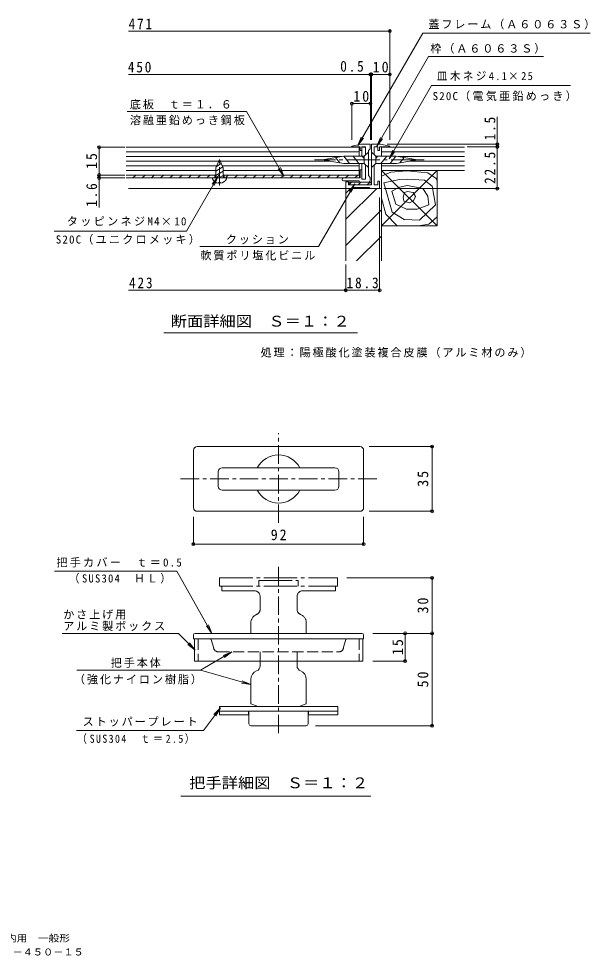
# Model space of a CAD drawing. Units: millimetres, scale not verified. Extents: x -295 to 322, y -273 to 234.
# Drawn here: x 13 to 322, y -273 to 234 of the extents above; entities that cross this region are included whole.
import ezdxf
from ezdxf.enums import TextEntityAlignment as Align

# ---------------------------------------------------------------- set-up
doc = ezdxf.new("R2010")
doc.units = ezdxf.units.MM
doc.header["$LTSCALE"] = 2
doc.header["$PDMODE"] = 32
doc.header["$PDSIZE"] = 1.6
for name, pattern in [('CHAIN1', [8, 5, -1, 1, -1]), ('CHAIN2', [12, 9, -1, 1, -1]), ('DASHED3', [4, 3, -1])]:
    doc.linetypes.add(name, pattern=pattern)
for name, color, linetype, lineweight in [('D-1', 2, 'Continuous', 9), ('D-2', 3, 'Continuous', 9), ('D-4', 7, 'Continuous', 9), ('D-5', 7, 'Continuous', 9), ('D-6', 6, 'Continuous', 5)]:
    doc.layers.add(name, color=color, linetype=linetype, lineweight=lineweight)
doc.layers.add('F-5', color=7, linetype='Continuous')
doc.styles.add('ＭＳ ゴシック', font='')
doc.styles.get('ＭＳ ゴシック').set_extended_font_data('MS Gothic')

msp = doc.modelspace()

# ---------------------------------------------------------------- linework, layer by layer
at = {"layer": 'D-1'}
for p, q in [((209.054, 166.662), (204.054, 166.662)), ((204.054, 166.662), (204.054, 144.662)), ((204.054, 162.262), (206.404, 160.212)), ((207.554, 165.162), (205.554, 165.162)), ((205.554, 165.162), (205.554, 160.954)), ((207.554, 165.162), (207.554, 163.162)), ((214.054, 165.662), (209.054, 166.662)), ((209.554, 164.962), (209.554, 160.212)), ((206.404, 160.212), (217.387, 160.212)), ((206.404, 158.958), (207.367, 160.212)), ((206.404, 160.212), (206.404, 156.112)), ((209.219, 156.112), (212.367, 160.212)), ((214.219, 156.112), (217.367, 160.212)), ((217.387, 160.212), (228.962, 158.162)), ((217.387, 156.112), (228.962, 158.162)), ((219.545, 156.537), (221.752, 159.411)), ((225.294, 157.513), (226.172, 158.656)), ((206.404, 156.112), (204.054, 154.062)), ((205.554, 155.371), (205.554, 144.662)), ((206.404, 156.112), (217.387, 156.112)), ((209.554, 156.112), (209.554, 152.462)), ((72.832, 142.662), (208.554, 142.662)), ((191.754, 146.362), (191.754, 144.662)), ((191.754, 144.662), (204.054, 144.662)), ((191.904, 146.162), (203.904, 146.162)), ((191.904, 146.162), (191.904, 144.662)), ((191.904, 144.689), (193.378, 146.162)), ((193.254, 142.662), (193.754, 143.162)), ((193.754, 143.162), (202.854, 143.162)), ((196.877, 144.662), (198.378, 146.162)), ((201.877, 144.662), (203.377, 146.162)), ((203.354, 142.662), (202.854, 143.162)), ((203.904, 146.162), (203.904, 144.662)), ((205.554, 144.662), (207.554, 144.662)), ((208.554, 146.662), (207.554, 146.662)), ((207.554, 144.662), (207.554, 146.662)), ((208.554, 142.662), (208.554, 146.662))]:
    msp.add_line(p, q, dxfattribs=at)
for points in [[(208.554, 165.162), (208.554, 163.162), (207.554, 163.162)], [(214.054, 165.662), (214.054, 165.162), (208.554, 165.162)], [(191.754, 146.362), (190.254, 146.362), (190.254, 142.662)]]:
    msp.add_lwpolyline(points, dxfattribs=at)
at = {"layer": 'D-2'}
for p, q in [((197.454, 164.962), (71.454, 164.962)), ((197.454, 162.462), (71.454, 162.462)), ((197.954, 165.162), (193.454, 165.162)), ((197.454, 164.962), (197.454, 160.212)), ((197.954, 165.162), (197.954, 163.162)), ((198.954, 163.162), (197.954, 163.162)), ((198.954, 165.162), (198.954, 163.162)), ((200.954, 165.162), (198.954, 165.162)), ((198.954, 160.212), (198.954, 165.012)), ((202.454, 162.262), (200.104, 160.212)), ((200.954, 165.162), (200.954, 160.954)), ((202.454, 163.162), (202.454, 162.262)), ((202.454, 162.262), (202.454, 154.062)), ((187.709, 159.962), (71.454, 159.962)), ((121.551, 157.462), (71.454, 157.462)), ((121.954, 158.362), (119.954, 153.898)), ((121.954, 158.362), (123.954, 153.898)), ((181.499, 157.462), (122.357, 157.462)), ((177.546, 158.162), (189.121, 160.212)), ((189.121, 156.112), (177.546, 158.162)), ((181.214, 157.513), (180.336, 158.656)), ((186.964, 156.537), (184.756, 159.411)), ((200.104, 160.212), (189.121, 160.212)), ((192.29, 156.112), (189.141, 160.212)), ((197.29, 156.112), (194.141, 160.212)), ((200.104, 158.958), (199.141, 160.212)), ((200.104, 160.212), (200.104, 156.112)), ((120.431, 154.962), (71.454, 154.962)), ((119.954, 152.462), (71.454, 152.462)), ((123.767, 154.316), (119.954, 152.115)), ((119.954, 148.362), (119.954, 153.898)), ((122.941, 156.159), (120.278, 154.622)), ((197.454, 154.962), (123.477, 154.962)), ((123.954, 148.362), (123.954, 153.898)), ((197.454, 152.462), (123.954, 152.462)), ((200.104, 156.112), (189.121, 156.112)), ((197.454, 156.112), (197.454, 149.962)), ((198.954, 152.862), (197.954, 152.862)), ((197.954, 148.362), (197.954, 152.862)), ((198.954, 156.112), (198.954, 147.812)), ((198.954, 147.662), (198.954, 152.862)), ((200.104, 156.112), (202.454, 154.062)), ((200.954, 155.371), (200.954, 147.662)), ((200.954, 147.812), (200.954, 155.371)), ((202.454, 154.062), (202.454, 149.662)), ((119.954, 149.962), (71.454, 149.962)), ((197.654, 148.362), (71.454, 148.362)), ((75.152, 148.362), (76.752, 149.962)), ((80.152, 148.362), (81.752, 149.962)), ((85.152, 148.362), (86.752, 149.962)), ((90.152, 148.362), (91.752, 149.962)), ((95.152, 148.362), (96.752, 149.962)), ((100.152, 148.362), (101.752, 149.962)), ((105.152, 148.362), (106.752, 149.962)), ((110.152, 148.362), (111.752, 149.962)), ((115.152, 148.362), (116.752, 149.962)), ((118.154, 147.862), (118.154, 148.362)), ((119.454, 148.362), (119.454, 149.962)), ((123.954, 152.105), (119.954, 149.796)), ((120.152, 148.362), (121.752, 149.962)), ((123.954, 149.786), (121.489, 148.362)), ((197.654, 149.962), (123.954, 149.962)), ((124.454, 148.362), (124.454, 149.962)), ((125.152, 148.362), (126.752, 149.962)), ((125.754, 147.862), (125.754, 148.362)), ((130.152, 148.362), (131.752, 149.962)), ((135.152, 148.362), (136.752, 149.962)), ((140.152, 148.362), (141.752, 149.962)), ((145.152, 148.362), (146.752, 149.962)), ((150.152, 148.362), (151.752, 149.962)), ((155.152, 148.362), (156.752, 149.962)), ((160.152, 148.362), (161.752, 149.962)), ((165.152, 148.362), (166.752, 149.962)), ((170.152, 148.362), (171.752, 149.962)), ((175.152, 148.362), (176.752, 149.962)), ((180.152, 148.362), (181.752, 149.962)), ((185.152, 148.362), (186.752, 149.962)), ((197.954, 148.362), (189.004, 148.362)), ((190.152, 148.362), (191.752, 149.962)), ((195.152, 148.362), (196.752, 149.962)), ((197.654, 149.962), (197.654, 148.362)), ((200.954, 147.812), (198.954, 147.812)), ((200.954, 147.662), (198.954, 147.662)), ((203.454, 148.662), (202.454, 149.662)), ((203.454, 148.662), (203.454, 147.162)), ((121.454, 145.893), (122.454, 145.893)), ((121.454, 145.492), (121.454, 145.893)), ((122.454, 145.492), (122.454, 145.893)), ((107.905, -29.921), (107.905, 1.079)), ((197.905, 3.079), (109.905, 3.079)), ((199.905, -29.921), (199.905, 1.079)), ((184.305, -8.321), (123.505, -8.321)), ((121.305, -18.321), (121.305, -10.521)), ((186.505, -18.321), (186.505, -10.521)), ((184.305, -20.521), (123.505, -20.521)), ((109.905, -31.921), (197.905, -31.921)), ((107.905, -98.82), (107.905, -100.92)), ((190.344, -100.92), (107.905, -100.92)), ((108.405, -100.92), (108.405, -112.92)), ((199.005, -97.92), (108.805, -97.92)), ((190.824, -100.92), (199.905, -100.92)), ((199.405, -100.92), (199.405, -112.92)), ((199.905, -98.82), (199.905, -100.92)), ((199.405, -112.92), (108.405, -112.92)), ((143.905, -115.421), (143.905, -112.92)), ((163.905, -115.421), (163.905, -112.92)), ((138.905, -122.82), (138.905, -136.021)), ((168.905, -122.837), (168.905, -136.021)), ((138.905, -136.021), (141.905, -137.121)), ((168.905, -136.021), (165.905, -137.121)), ((121.905, -137.421), (185.905, -137.421)), ((121.905, -137.421), (121.905, -141.921)), ((121.905, -139.921), (185.905, -139.921)), ((121.905, -141.921), (137.655, -141.921)), ((137.655, -139.921), (137.655, -141.921)), ((137.905, -146.921), (137.905, -139.921)), ((141.905, -137.121), (141.905, -137.421)), ((165.905, -137.121), (165.905, -137.421)), ((169.905, -146.921), (169.905, -139.921)), ((170.155, -139.921), (170.155, -141.921)), ((170.155, -141.921), (185.905, -141.921)), ((185.905, -137.421), (185.905, -141.921)), ((168.905, -147.92), (138.905, -147.92))]:
    msp.add_line(p, q, dxfattribs=at)
at = {"layer": 'D-2', "linetype": 'CHAIN1'}
for p, q in [((121.954, 144.24), (121.954, 159.696)), ((153.905, -38.222), (153.905, 10.414)), ((100.938, -14.421), (207.187, -14.421)), ((153.905, -61.976), (153.905, -153.739))]:
    msp.add_line(p, q, dxfattribs=at)
at = {"layer": 'D-2', "linetype": 'CHAIN2'}
for p, q in [((232.685, 158.162), (173.403, 158.162)), ((122.005, -67.92), (185.805, -67.92)), ((122.005, -67.92), (122.005, -72.42)), ((143.305, -69.42), (164.505, -69.42)), ((143.305, -69.42), (143.305, -72.42)), ((164.505, -69.42), (164.505, -72.42)), ((185.805, -67.92), (185.805, -72.42)), ((122.005, -72.42), (185.805, -72.42)), ((123.205, -72.42), (123.205, -74.92)), ((140.905, -74.92), (123.205, -74.92)), ((166.905, -74.92), (184.605, -74.92)), ((184.605, -72.42), (184.605, -74.92)), ((143.905, -84.92), (143.905, -77.92)), ((163.905, -84.92), (163.905, -77.92)), ((138.905, -92.32), (138.905, -97.92)), ((168.905, -92.337), (168.905, -97.92))]:
    msp.add_line(p, q, dxfattribs=at)
at = {"layer": 'D-2', "linetype": 'DASHED3'}
for p, q in [((110.405, -100.92), (110.405, -112.92)), ((117.466, -101.282), (118.805, -105.42)), ((190.344, -101.282), (189.005, -105.42)), ((197.405, -100.92), (197.405, -112.92)), ((121.305, -107.92), (186.505, -107.92)), ((143.905, -112.92), (143.905, -107.92)), ((163.905, -112.92), (163.905, -107.92))]:
    msp.add_line(p, q, dxfattribs=at)
at = {"layer": 'D-2'}
for points in [[(203.454, 166.662), (198.454, 166.662), (193.454, 165.662), (193.454, 165.162)], [(200.954, 160.954), (200.954, 165.012), (198.954, 165.012)], [(203.454, 166.662), (203.454, 164.162), (202.454, 163.162)], [(197.454, 146.662), (197.454, 146.862), (189.004, 146.862)]]:
    msp.add_lwpolyline(points, dxfattribs=at)
for centre, radius, start, end in [((121.954, 149.67), 4.208, 205.44878, 263.17632), ((121.954, 149.67), 4.208, 276.82368, 334.55122), ((189.004, 147.612), 0.75, 90, 270), ((202.454, 147.162), 1, 270, 0), ((197.954, 146.662), 0.5, 180, 270), ((109.905, 1.079), 2, 90, 180), ((197.905, 1.079), 2, 0, 90), ((153.905, -14.421), 13, 27.9843, 152.0157), ((123.505, -10.521), 2.2, 90, 180), ((184.305, -10.521), 2.2, 0, 90), ((123.505, -18.321), 2.2, 180, 270), ((184.305, -18.321), 2.2, 270, 0), ((153.905, -14.421), 13, 207.9843, 332.0157), ((109.905, -29.921), 2, 180, 270), ((197.905, -29.921), 2, 270, 0), ((108.805, -98.82), 0.9, 90, 180), ((199.005, -98.82), 0.9, 0, 90), ((140.905, -115.421), 3, 292.02405, 0), ((166.905, -115.421), 3, 180, 247.97595), ((143.905, -122.837), 5, 112.02434, 180), ((163.905, -122.837), 5, 0, 67.97566), ((138.905, -146.921), 1, 180, 270), ((168.905, -146.921), 1, 270, 0)]:
    msp.add_arc(centre, radius, start, end, dxfattribs=at)
at = {"layer": 'D-2', "linetype": 'CHAIN2'}
for centre, radius, start, end in [((140.905, -77.92), 3, 0, 90), ((166.905, -77.92), 3, 90, 180), ((140.905, -84.92), 3, 292.02405, 0), ((166.905, -84.92), 3, 180, 247.97595), ((143.905, -92.337), 5, 112.02371, 180), ((163.905, -92.337), 5, 0, 67.97629)]:
    msp.add_arc(centre, radius, start, end, dxfattribs=at)
at = {"layer": 'D-2', "linetype": 'DASHED3'}
for centre, radius, start, end in [((116.986, -101.42), 0.5, 16.1008, 90), ((190.824, -101.42), 0.5, 90, 163.8992), ((121.305, -105.42), 2.5, 180, 270), ((186.505, -105.42), 2.5, 270, 0)]:
    msp.add_arc(centre, radius, start, end, dxfattribs=at)
at = {"layer": 'D-4'}
for p, q in [((214.054, 169.017), (214.054, 228.39)), ((72.832, 227.79), (214.054, 227.79)), ((72.832, 204.369), (214.054, 204.369)), ((203.554, 169.017), (203.554, 204.969)), ((204.054, 169.017), (204.054, 204.969)), ((193.554, 169.017), (193.554, 189.178)), ((193.554, 188.578), (203.554, 188.578)), ((272.157, 142.662), (272.157, 181.447)), ((70.819, 164.962), (56.27, 164.962)), ((56.87, 132.465), (56.87, 164.962)), ((212.563, 166.662), (272.757, 166.662)), ((255.874, 165.162), (272.757, 165.162)), ((70.819, 149.962), (56.27, 149.962)), ((70.819, 148.362), (56.27, 148.362)), ((210.805, 142.662), (272.757, 142.662)), ((208.554, 137.867), (208.554, 87.047)), ((190.254, 101.622), (190.254, 87.047)), ((72.832, 87.647), (208.554, 87.647)), ((91.912, 64.526), (196.484, 64.526)), ((202.905, 3.079), (237.515, 3.079)), ((236.915, -31.921), (236.915, 3.079)), ((107.905, -34.921), (107.905, -50.222)), ((199.905, -34.921), (199.905, -50.222)), ((202.905, -31.921), (237.515, -31.921)), ((107.905, -49.622), (199.905, -49.622)), ((190.805, -67.92), (237.515, -67.92)), ((236.915, -147.92), (236.915, -67.92)), ((204.905, -97.92), (237.515, -97.92)), ((204.905, -97.92), (222.89, -97.92)), ((222.29, -112.92), (222.29, -97.92)), ((204.905, -112.92), (222.89, -112.92)), ((173.905, -147.92), (237.515, -147.92)), ((203.776, -185.968), (101.023, -185.968))]:
    msp.add_line(p, q, dxfattribs=at)
for p in [(214.054, 227.79), (203.554, 204.369), (204.054, 204.369), (214.054, 204.369), (193.554, 188.578), (203.554, 188.578), (272.157, 166.662), (56.87, 164.962), (272.157, 165.162), (56.87, 149.962), (56.87, 148.362), (272.157, 142.662), (190.254, 87.647), (208.554, 87.647), (236.915, 3.079), (236.915, -31.921), (107.905, -49.622), (199.905, -49.622), (236.915, -67.92), (222.29, -97.92), (236.915, -97.92), (222.29, -112.92), (236.915, -147.92)]:
    msp.add_point(p, dxfattribs=at)
at = {"layer": 'D-5'}
for p, q in [((231.862, 226.779), (196.713, 165.899)), ((322.379, 226.779), (231.862, 226.779)), ((235.002, 214.045), (207.019, 165.577)), ((235.002, 214.045), (297.054, 214.045)), ((236.566, 198.392), (213.704, 158.795)), ((236.566, 198.392), (311.745, 198.392)), ((72.094, 184.254), (136.657, 184.254)), ((196.713, 165.899), (198.626, 170.518)), ((196.713, 165.899), (199.757, 169.865)), ((207.019, 165.577), (208.932, 170.196)), ((207.019, 165.577), (210.063, 169.544)), ((213.704, 158.795), (215.618, 163.414)), ((213.704, 158.795), (216.748, 162.761)), ((156.778, 149.405), (154.864, 154.024)), ((104.173, 119.674), (121.07, 148.94)), ((121.07, 148.94), (118.026, 144.973)), ((121.07, 148.94), (119.157, 144.32)), ((175.54, 111.321), (195.141, 145.27)), ((195.141, 145.27), (192.097, 141.303)), ((195.141, 145.27), (193.228, 140.651)), ((32.628, 119.674), (104.173, 119.674)), ((175.54, 111.321), (111.297, 111.321)), ((32.864, -64.21), (98.843, -64.21)), ((117.92, -97.92), (116.046, -93.285)), ((108.857, -107.071), (105.818, -103.1)), ((128.637, -107.921), (124.034, -109.874)), ((44.888, -117.862), (111.755, -117.862)), ((138.905, -125.515), (134.311, -123.542)), ((122.451, -138.243), (118.94, -141.802)), ((44.629, -150.389), (113.263, -150.389))]:
    msp.add_line(p, q, dxfattribs=at)
for points in [[(136.657, 184.254), (156.778, 149.405), (153.734, 153.371)], [(98.843, -64.21), (117.92, -97.92), (114.91, -93.928)], [(36.931, -98.002), (99.813, -98.002), (108.857, -107.071), (104.894, -104.021)], [(111.755, -117.862), (128.637, -107.921), (124.696, -110.998)], [(111.755, -117.862), (138.905, -125.515), (133.957, -124.799)], [(113.263, -150.389), (122.451, -138.243), (119.981, -142.59)]]:
    msp.add_lwpolyline(points, dxfattribs=at)
at = {"layer": 'D-6'}
for p, q in [((254.408, 164.962), (209.554, 164.962)), ((254.408, 162.462), (209.554, 162.462)), ((254.408, 159.962), (218.799, 159.962)), ((254.408, 157.462), (225.294, 157.462)), ((254.408, 154.962), (209.554, 154.962)), ((209.554, 103.468), (209.554, 152.462)), ((209.554, 152.462), (239.554, 122.462)), ((239.554, 152.462), (209.554, 122.462)), ((209.554, 152.462), (254.408, 152.462)), ((214.581, 151.462), (223.278, 152.204)), ((223.278, 152.204), (234.626, 151.144)), ((209.554, 149.262), (214.581, 151.462)), ((219.236, 147.459), (223.743, 147.815)), ((223.743, 147.815), (232.878, 147.104)), ((236.911, 144.019), (232.878, 147.104)), ((234.626, 151.144), (239.08, 148.174)), ((239.08, 148.174), (239.554, 146.698)), ((190.254, 142.662), (190.254, 103.468)), ((190.254, 140.104), (192.812, 142.662)), ((190.354, 126.062), (206.954, 142.662)), ((208.554, 142.662), (209.554, 142.662)), ((209.554, 137.496), (211.824, 128.871)), ((190.254, 111.82), (209.554, 131.12)), ((211.824, 128.871), (218.036, 122.462)), ((239.554, 127.371), (235.05, 123.463)), ((235.05, 123.463), (229.548, 122.462)), ((196.045, 103.468), (209.554, 116.978))]:
    msp.add_line(p, q, dxfattribs=at)
for points in [[(239.554, 152.462), (239.554, 122.462), (209.554, 122.462)], [(236.911, 144.019), (238.69, 133.817), (230.031, 125.514), (221.845, 125.988), (215.321, 129.903), (210.753, 145.728), (219.236, 147.459)]]:
    msp.add_lwpolyline(points, dxfattribs=at)
for points in [[(215.202, 141.172), (219.354, 143.426), (223.625, 144.257), (231.81, 142.596), (234.657, 138.562), (235.132, 133.817), (228.844, 131.563), (223.032, 131.563), (217.338, 134.292)], [(226.775, 136.058), (224.64, 134.991), (221.674, 135.821), (221.2, 138.075), (221.912, 140.448), (223.572, 141.041), (226.657, 140.448), (227.962, 138.431)]]:
    msp.add_lwpolyline(points, close=True, dxfattribs=at)

# ---------------------------------------------------------------- texts
at = {"layer": 'D-4', "color": 2, "style": 'ＭＳ ゴシック', "width": 1.1}
for s, p in [('断面詳細図\u3000Ｓ＝１：２', (95.574, 66.218)), ('把手詳細図\u3000Ｓ＝１：２', (105.57, -183.468))]:
    msp.add_text(s, height=5.865, dxfattribs=at).set_placement(p, align=Align.BOTTOM_LEFT)
at = {"layer": 'D-4', "color": 2, "char_height": 5.865, "attachment_point": 7, "style": 'ＭＳ ゴシック'}
for s, insert in [('\\T1.27;\\W0.9;471', (72.832, 228.79)), ('\\T1.27;\\W0.9;450', (72.432, 205.369)), ('\\T1.27;\\W0.9;0.5', (187.243, 205.784)), ('\\T1.27;\\W0.95;10', (204.804, 205.369)), ('\\T1.27;\\W0.95;10', (194.304, 189.578)), ('\\T1.27;\\W0.9;423', (73.09, 88.647)), ('\\T1.28;\\W0.9;18.3', (190.654, 88.647)), ('\\T1.27;\\W0.95;92', (149.655, -47.622))]:
    msp.add_mtext(s, dxfattribs=dict(at, insert=insert))
at = {"layer": 'D-4', "color": 2, "char_height": 5.865, "attachment_point": 7, "rotation": 90, "style": 'ＭＳ ゴシック'}
for s, insert in [('\\T1.27;\\W0.9;1.5', (271.157, 168.726)), ('\\T1.28;\\W0.9;22.5', (271.157, 145.162)), ('\\T1.27;\\W0.95;35', (234.915, -18.671)), ('\\T1.27;\\W0.95;30', (234.915, -87.17)), ('\\T1.27;\\W0.95;15', (221.29, -109.67)), ('\\T1.27;\\W0.95;50', (234.915, -127.17))]:
    msp.add_mtext(s, dxfattribs=dict(at, insert=insert))
at = {"layer": 'D-4', "insert": (144.198, 51.192), "char_height": 4.399, "attachment_point": 7, "style": 'ＭＳ ゴシック'}
msp.add_mtext('\\T1.17;処理：陽極酸化塗装複合皮膜（アルミ材のみ）', dxfattribs=at)
at = {"layer": 'D-5', "char_height": 4.399, "attachment_point": 7, "style": 'ＭＳ ゴシック'}
for s, insert in [('\\T1.17;蓋フレーム（Ａ６０６３Ｓ）', (234.858, 228.695)), ('\\T1.17;枠（Ａ６０６３Ｓ）', (235.958, 215.591)), ('\\T1.23;\\W0.95;皿木ネジ4.1×25', (239.491, 200.826)), ('\\T1.2;S20C（電気亜鉛めっき）', (237.148, 189.873)), ('\\T1.17;底板\u3000ｔ＝１．６', (73.521, 185.447)), ('\\T1.17;溶融亜鉛めっき鋼板', (73.521, 176.918)), ('\\T1.21;タッピンネジM4×10', (39.443, 122.265)), ('\\T1.2;S20C（ユニクロメッキ）', (33.445, 112.311)), ('\\T1.17;クッション', (125.409, 112.465)), ('\\T1.17;軟質ポリ塩化ビニル', (111.646, 103.739)), ('\\T1.2;把手カバー\u3000ｔ＝0.5', (33.828, -62.257)), ('\\T1.24;\\W0.95;（SUS304\u3000ＨＬ）', (40.577, -70.995)), ('\\T1.17;かさ上げ用', (37.489, -90.449)), ('\\T1.17;アルミ製ボックス', (37.489, -96.693)), ('\\T1.17;把手本体', (63.177, -116.553)), ('\\T1.17;（強化ナイロン樹脂）', (43.298, -125.597)), ('\\T1.17;ストッパープレート', (48.004, -148.334)), ('\\T1.27;\\W0.9;（SUS304\u3000ｔ＝2.5）', (44.922, -157.711))]:
    msp.add_mtext(s, dxfattribs=dict(at, insert=insert))
at = {"layer": 'D-5', "color": 2, "char_height": 5.865, "attachment_point": 7, "rotation": 90, "style": 'ＭＳ ゴシック'}
for s, insert in [('\\T1.27;\\W0.95;15', (55.87, 153.212)), ('\\T1.27;\\W0.9;1.6', (55.87, 132.786))]:
    msp.add_mtext(s, dxfattribs=dict(at, insert=insert))
at = {"layer": 'F-5', "style": 'ＭＳ ゴシック'}
for s, width, p in [('フロアーハッチ\u3000フローリング床材用（フローリング厚15mm）\u3000屋内用\u3000一般形', 1.15, (-165.867, -265.774)), ('アルミニウム＋スチール製\u3000アルミニウム目地\u3000一般住宅用\u3000ＭＯＦＯ－４５０－１５', 1.1, (-165.921, -273.233))]:
    msp.add_text(s, height=3.666, dxfattribs=dict(at, width=width)).set_placement(p, align=Align.BOTTOM_LEFT)

doc.saveas('drawing.dxf')
